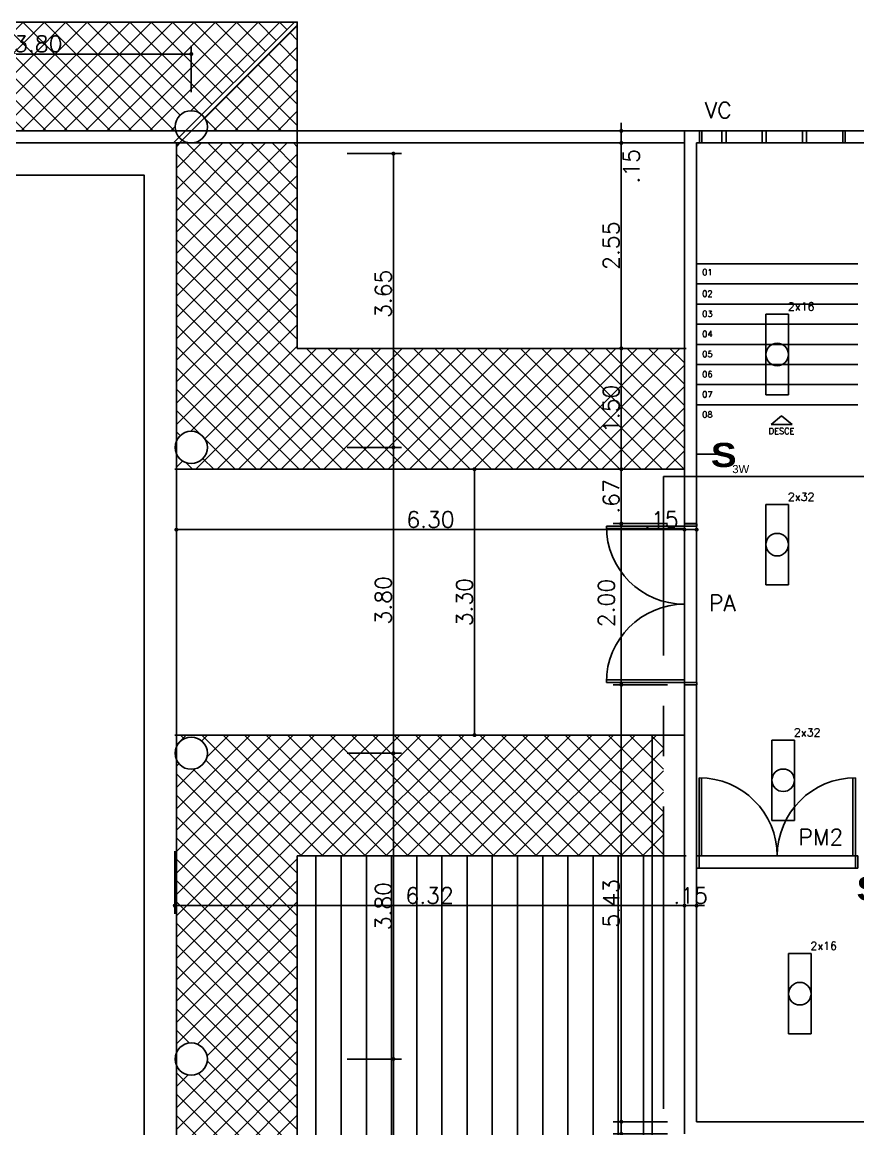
# Model space of a CAD drawing. Header units: millimetres. Extents: x 682 to 1119, y 341 to 434.
# Drawn here: x 1081.87 to 1092.23, y 394.74 to 408.48 of the extents above; entities that cross this region are included whole.
import ezdxf
from ezdxf.enums import TextEntityAlignment as Align

# ---------------------------------------------------------------- set-up
doc = ezdxf.new("R2010")
doc.units = ezdxf.units.MM
doc.linetypes.add('CENTER2', pattern=[1.125, 0.75, -0.125, 0.125, -0.125])
doc.linetypes.add('CENTERX2', pattern=[4, 2.5, -0.5, 0.5, -0.5])
for name, color, linetype in [('ALV', 6, 'Continuous'), ('AR-ALVENARIA_EM_VISTA-001-C', 1, 'Continuous'), ('AR-ALVENARIA_EM_VISTA-002-C', 2, 'Continuous'), ('AR-ALVENARIA_EM_VISTA-004-C', 4, 'Continuous'), ('AR-COBERTURA_EM_VISTA-002-C', 2, 'Continuous'), ('AR-COTAS-001-C', 1, 'Continuous'), ('AR-LINHA_DE_CORTE-007-E', 7, 'CENTER2'), ('AR-PISO_EM_PLANTA-001-C', 1, 'Continuous'), ('AR-TEXTOS_ALTURA_2_5MM-003C', 3, 'Continuous'), ('EIXOS', 2, 'Continuous'), ('ESQUADRIAS_2', 2, 'CENTERX2'), ('GARAGEM', 1, 'Continuous'), ('Linha fina', 8, 'Continuous'), ('Pena_1', 1, 'Continuous'), ('PENA_2', 2, 'Continuous'), ('PENA_4', 4, 'Continuous'), ('TEXTO', 2, 'Continuous')]:
    doc.layers.add(name, color=color, linetype=linetype)
doc.styles.add('R60', font='simplex.shx', dxfattribs={"height": 0.08})
doc.styles.add('ROMANS', font='romans')
doc.dimstyles.new('ISO-25_WS', dxfattribs={"dimscale": 0.282828, "dimtxt": 0.8, "dimasz": 2, "dimexe": 0.1, "dimexo": 0.625, "dimgap": 0.325, "dimtad": 1, "dimzin": 4, "dimdsep": 46, "dimtxsty": 'Standard', "dimsah": 1, "dimcen": 2.5, "dimadec": 0, "dimazin": 0, "dimtfac": 1, "dimtdec": 0, "dimtmove": 2, "dimatfit": 3, "dimfxl": 1, "dimtolj": 1, "dimtzin": 0, "dimarcsym": 0})
pattern_1 = [(45, (651.91309, 423.19268), (-0.13258252, 0.13258252), []), (135, (651.91309, 423.19268), (-0.13258252, -0.13258252), [])]

# ---------------------------------------------------------------- blocks, each defined once
blk = doc.blocks.new('_DOT')
at = {"color": 0, "linetype": 'ByBlock'}
blk.add_line((-0.5, 0), (-1, 0), dxfattribs=at)
at = {"color": 0, "linetype": 'ByBlock', "const_width": 0.5}
blk.add_lwpolyline([(-0.25, 0, 1), (0.25, 0, 1)], format="xyb", close=True, dxfattribs=at)
blk = doc.blocks.new('*D76')
at = {"layer": 'AR-COTAS-001-C', "color": 1, "lineweight": -2}
for p, q in [((1086.905, 402.928), (1087.579, 402.928)), ((1087.479, 402.878), (1087.479, 399.678)), ((1086.905, 399.628), (1087.579, 399.628))]:
    blk.add_line(p, q, dxfattribs=at)
at = {"layer": 'DEFPOINTS', "color": 0}
for p in [(1086.805, 402.928), (1086.805, 399.628), (1087.479, 399.628)]:
    blk.add_point(p, dxfattribs=at)
at = {"layer": 'AR-COTAS-001-C', "color": 1, "lineweight": -2, "xscale": 0.05, "yscale": 0.05, "zscale": 0.05}
for p, rotation in [((1087.479, 402.928), 90), ((1087.479, 399.628), 270)]:
    blk.add_blockref('_DOT', p, dxfattribs=dict(at, rotation=rotation))
at = {"layer": 'AR-COTAS-001-C', "color": 3, "insert": (1087.354, 401.278), "char_height": 0.2, "attachment_point": 5, "rotation": 90, "style": 'ROMANS'}
blk.add_mtext('\\A1;3.30', dxfattribs=at)
blk = doc.blocks.new('*D77')
at = {"layer": 'AR-COTAS-001-C', "color": 1, "lineweight": -2}
for p, q in [((1083.761, 398.186), (1083.761, 397.411)), ((1090.084, 398.186), (1090.084, 397.411)), ((1090.034, 397.511), (1083.811, 397.511))]:
    blk.add_line(p, q, dxfattribs=at)
at = {"layer": 'DEFPOINTS', "color": 0}
for p in [(1083.761, 398.286), (1090.084, 398.286), (1083.761, 397.511)]:
    blk.add_point(p, dxfattribs=at)
at = {"layer": 'AR-COTAS-001-C', "color": 1, "lineweight": -2, "xscale": 0.05, "yscale": 0.05, "zscale": 0.05, "rotation": 180}
blk.add_blockref('_DOT', (1083.761, 397.511), dxfattribs=at)
at = {"layer": 'AR-COTAS-001-C', "color": 1, "lineweight": -2, "xscale": 0.05, "yscale": 0.05, "zscale": 0.05}
blk.add_blockref('_DOT', (1090.084, 397.511), dxfattribs=at)
at = {"layer": 'AR-COTAS-001-C', "color": 3, "insert": (1086.923, 397.636), "char_height": 0.2, "attachment_point": 5, "style": 'ROMANS'}
blk.add_mtext('\\A1;6.32', dxfattribs=at)
blk = doc.blocks.new('*D87')
at = {"layer": 'AR-COTAS-001-C', "color": 1, "lineweight": -2}
for p, q in [((1083.781, 402.753), (1083.781, 402.078)), ((1090.084, 402.753), (1090.084, 402.078)), ((1090.034, 402.178), (1083.831, 402.178))]:
    blk.add_line(p, q, dxfattribs=at)
at = {"layer": 'DEFPOINTS', "color": 0}
for p in [(1083.781, 402.853), (1090.084, 402.853), (1083.781, 402.178)]:
    blk.add_point(p, dxfattribs=at)
at = {"layer": 'AR-COTAS-001-C', "color": 1, "lineweight": -2, "xscale": 0.05, "yscale": 0.05, "zscale": 0.05, "rotation": 180}
blk.add_blockref('_DOT', (1083.781, 402.178), dxfattribs=at)
at = {"layer": 'AR-COTAS-001-C', "color": 1, "lineweight": -2, "xscale": 0.05, "yscale": 0.05, "zscale": 0.05}
blk.add_blockref('_DOT', (1090.084, 402.178), dxfattribs=at)
at = {"layer": 'AR-COTAS-001-C', "color": 3, "insert": (1086.933, 402.303), "char_height": 0.2, "attachment_point": 5, "style": 'ROMANS'}
blk.add_mtext('\\A1;6.30', dxfattribs=at)
blk = doc.blocks.new('*D88')
at = {"layer": 'AR-COTAS-001-C', "color": 1, "lineweight": -2}
for p, q in [((1090.084, 402.753), (1090.084, 402.078)), ((1090.234, 402.753), (1090.234, 402.078)), ((1090.184, 402.178), (1090.134, 402.178))]:
    blk.add_line(p, q, dxfattribs=at)
at = {"layer": 'DEFPOINTS', "color": 0}
for p in [(1090.084, 402.853), (1090.234, 402.853), (1090.084, 402.178)]:
    blk.add_point(p, dxfattribs=at)
at = {"layer": 'AR-COTAS-001-C', "color": 1, "lineweight": -2, "xscale": 0.05, "yscale": 0.05, "zscale": 0.05, "rotation": 180}
blk.add_blockref('_DOT', (1090.084, 402.178), dxfattribs=at)
at = {"layer": 'AR-COTAS-001-C', "color": 1, "lineweight": -2, "xscale": 0.05, "yscale": 0.05, "zscale": 0.05}
blk.add_blockref('_DOT', (1090.234, 402.178), dxfattribs=at)
at = {"layer": 'AR-COTAS-001-C', "color": 3, "insert": (1089.796, 402.303), "char_height": 0.2, "attachment_point": 5, "style": 'ROMANS'}
blk.add_mtext('\\A1;.15', dxfattribs=at)
blk = doc.blocks.new('*D89')
at = {"layer": 'AR-COTAS-001-C', "color": 1, "lineweight": -2}
for p, q in [((1089.875, 406.978), (1089.2, 406.978)), ((1089.3, 406.928), (1089.3, 404.478)), ((1089.875, 404.428), (1089.2, 404.428))]:
    blk.add_line(p, q, dxfattribs=at)
at = {"layer": 'DEFPOINTS', "color": 0}
for p in [(1089.975, 406.978), (1089.3, 404.428), (1089.975, 404.428)]:
    blk.add_point(p, dxfattribs=at)
at = {"layer": 'AR-COTAS-001-C', "color": 1, "lineweight": -2, "xscale": 0.05, "yscale": 0.05, "zscale": 0.05}
for p, rotation in [((1089.3, 406.978), 90), ((1089.3, 404.428), 270)]:
    blk.add_blockref('_DOT', p, dxfattribs=dict(at, rotation=rotation))
at = {"layer": 'AR-COTAS-001-C', "color": 3, "insert": (1089.175, 405.703), "char_height": 0.2, "attachment_point": 5, "rotation": 90, "style": 'ROMANS'}
blk.add_mtext('\\A1;2.55', dxfattribs=at)
blk = doc.blocks.new('*D90')
at = {"layer": 'AR-COTAS-001-C', "color": 1, "lineweight": -2}
for p, q in [((1089.3, 407.178), (1089.3, 407.228)), ((1089.875, 407.128), (1089.2, 407.128)), ((1089.3, 407.128), (1089.3, 406.978)), ((1089.875, 406.978), (1089.2, 406.978)), ((1089.3, 406.928), (1089.3, 406.878))]:
    blk.add_line(p, q, dxfattribs=at)
at = {"layer": 'DEFPOINTS', "color": 0}
for p in [(1089.975, 407.128), (1089.3, 406.978), (1089.975, 406.978)]:
    blk.add_point(p, dxfattribs=at)
at = {"layer": 'AR-COTAS-001-C', "color": 1, "lineweight": -2, "xscale": 0.05, "yscale": 0.05, "zscale": 0.05}
for p, rotation in [((1089.3, 407.128), 270), ((1089.3, 406.978), 90)]:
    blk.add_blockref('_DOT', p, dxfattribs=dict(at, rotation=rotation))
at = {"layer": 'AR-COTAS-001-C', "color": 3, "insert": (1089.425, 406.689), "char_height": 0.2, "attachment_point": 5, "rotation": 90, "style": 'ROMANS'}
blk.add_mtext('\\A1;.15', dxfattribs=at)
blk = doc.blocks.new('*D91')
at = {"layer": 'AR-COTAS-001-C', "color": 1, "lineweight": -2}
for p, q in [((1090.084, 398.186), (1090.084, 397.411)), ((1090.234, 398.186), (1090.234, 397.411)), ((1090.034, 397.511), (1089.984, 397.511)), ((1090.234, 397.511), (1090.084, 397.511)), ((1090.284, 397.511), (1090.334, 397.511))]:
    blk.add_line(p, q, dxfattribs=at)
at = {"layer": 'DEFPOINTS', "color": 0}
for p in [(1090.084, 398.286), (1090.234, 398.286), (1090.084, 397.511)]:
    blk.add_point(p, dxfattribs=at)
at = {"layer": 'AR-COTAS-001-C', "color": 1, "lineweight": -2, "xscale": 0.05, "yscale": 0.05, "zscale": 0.05}
blk.add_blockref('_DOT', (1090.084, 397.511), dxfattribs=at)
at = {"layer": 'AR-COTAS-001-C', "color": 1, "lineweight": -2, "xscale": 0.05, "yscale": 0.05, "zscale": 0.05, "rotation": 180}
blk.add_blockref('_DOT', (1090.234, 397.511), dxfattribs=at)
at = {"layer": 'AR-COTAS-001-C', "color": 3, "insert": (1090.159, 397.636), "char_height": 0.2, "attachment_point": 5, "style": 'ROMANS'}
blk.add_mtext('\\A1;.15', dxfattribs=at)
blk = doc.blocks.new('*D93')
at = {"layer": 'AR-COTAS-001-C', "color": 1, "lineweight": -2}
for p, q in [((1080.169, 407.507), (1080.169, 408.182)), ((1083.965, 407.607), (1083.965, 408.182)), ((1080.219, 408.082), (1083.915, 408.082))]:
    blk.add_line(p, q, dxfattribs=at)
at = {"layer": 'DEFPOINTS', "color": 0}
for p in [(1083.965, 408.082), (1083.965, 407.507), (1080.169, 407.407)]:
    blk.add_point(p, dxfattribs=at)
at = {"layer": 'AR-COTAS-001-C', "color": 1, "lineweight": -2, "xscale": 0.05, "yscale": 0.05, "zscale": 0.05, "rotation": 180}
blk.add_blockref('_DOT', (1080.169, 408.082), dxfattribs=at)
at = {"layer": 'AR-COTAS-001-C', "color": 1, "lineweight": -2, "xscale": 0.05, "yscale": 0.05, "zscale": 0.05}
blk.add_blockref('_DOT', (1083.965, 408.082), dxfattribs=at)
at = {"layer": 'AR-COTAS-001-C', "color": 3, "insert": (1082.067, 408.207), "char_height": 0.2, "attachment_point": 5, "style": 'ROMANS'}
blk.add_mtext('\\A1;3.80', dxfattribs=at)
blk = doc.blocks.new('*D94')
at = {"layer": 'AR-COTAS-001-C', "color": 1, "lineweight": -2}
for p, q in [((1085.898, 406.845), (1086.573, 406.845)), ((1086.473, 406.795), (1086.473, 403.249)), ((1085.898, 403.199), (1086.573, 403.199))]:
    blk.add_line(p, q, dxfattribs=at)
at = {"layer": 'DEFPOINTS', "color": 0}
for p in [(1085.798, 406.845), (1085.798, 403.199), (1086.473, 403.199)]:
    blk.add_point(p, dxfattribs=at)
at = {"layer": 'AR-COTAS-001-C', "color": 1, "lineweight": -2, "xscale": 0.05, "yscale": 0.05, "zscale": 0.05}
for p, rotation in [((1086.473, 406.845), 90), ((1086.473, 403.199), 270)]:
    blk.add_blockref('_DOT', p, dxfattribs=dict(at, rotation=rotation))
at = {"layer": 'AR-COTAS-001-C', "color": 3, "insert": (1086.348, 405.105), "char_height": 0.2, "attachment_point": 5, "rotation": 90, "style": 'ROMANS'}
blk.add_mtext('\\A1;3.65', dxfattribs=at)
blk = doc.blocks.new('*D95')
at = {"layer": 'AR-COTAS-001-C', "color": 1, "lineweight": -2}
for p, q in [((1085.898, 403.199), (1086.573, 403.199)), ((1086.473, 403.149), (1086.473, 399.453)), ((1085.898, 399.403), (1086.573, 399.403))]:
    blk.add_line(p, q, dxfattribs=at)
at = {"layer": 'DEFPOINTS', "color": 0}
for p in [(1085.798, 403.199), (1085.798, 399.403), (1086.473, 399.403)]:
    blk.add_point(p, dxfattribs=at)
at = {"layer": 'AR-COTAS-001-C', "color": 1, "lineweight": -2, "xscale": 0.05, "yscale": 0.05, "zscale": 0.05}
for p, rotation in [((1086.473, 403.199), 90), ((1086.473, 399.403), 270)]:
    blk.add_blockref('_DOT', p, dxfattribs=dict(at, rotation=rotation))
at = {"layer": 'AR-COTAS-001-C', "color": 3, "insert": (1086.348, 401.301), "char_height": 0.2, "attachment_point": 5, "rotation": 90, "style": 'ROMANS'}
blk.add_mtext('\\A1;3.80', dxfattribs=at)
blk = doc.blocks.new('*D96')
at = {"layer": 'AR-COTAS-001-C', "color": 1, "lineweight": -2}
for p, q in [((1085.898, 399.403), (1086.573, 399.403)), ((1086.473, 399.353), (1086.473, 395.657)), ((1085.898, 395.607), (1086.573, 395.607))]:
    blk.add_line(p, q, dxfattribs=at)
at = {"layer": 'DEFPOINTS', "color": 0}
for p in [(1085.798, 399.403), (1085.798, 395.607), (1086.473, 395.607)]:
    blk.add_point(p, dxfattribs=at)
at = {"layer": 'AR-COTAS-001-C', "color": 1, "lineweight": -2, "xscale": 0.05, "yscale": 0.05, "zscale": 0.05}
for p, rotation in [((1086.473, 399.403), 90), ((1086.473, 395.607), 270)]:
    blk.add_blockref('_DOT', p, dxfattribs=dict(at, rotation=rotation))
at = {"layer": 'AR-COTAS-001-C', "color": 3, "insert": (1086.348, 397.505), "char_height": 0.2, "attachment_point": 5, "rotation": 90, "style": 'ROMANS'}
blk.add_mtext('\\A1;3.80', dxfattribs=at)
blk = doc.blocks.new('*D97')
at = {"layer": 'AR-COTAS-001-C', "color": 1, "lineweight": -2}
for p, q in [((1085.898, 395.607), (1086.573, 395.607)), ((1086.473, 395.557), (1086.473, 391.861)), ((1085.898, 391.811), (1086.573, 391.811))]:
    blk.add_line(p, q, dxfattribs=at)
at = {"layer": 'DEFPOINTS', "color": 0}
for p in [(1085.798, 395.607), (1085.798, 391.811), (1086.473, 391.811)]:
    blk.add_point(p, dxfattribs=at)
at = {"layer": 'AR-COTAS-001-C', "color": 1, "lineweight": -2, "xscale": 0.05, "yscale": 0.05, "zscale": 0.05}
for p, rotation in [((1086.473, 395.607), 90), ((1086.473, 391.811), 270)]:
    blk.add_blockref('_DOT', p, dxfattribs=dict(at, rotation=rotation))
at = {"layer": 'AR-COTAS-001-C', "color": 3, "insert": (1086.348, 393.709), "char_height": 0.2, "attachment_point": 5, "rotation": 90, "style": 'ROMANS'}
blk.add_mtext('\\A1;3.80', dxfattribs=at)
blk = doc.blocks.new('*D110')
at = {"layer": 'AR-COTAS-001-C', "color": 1, "lineweight": -2}
for p, q in [((1089.875, 400.253), (1089.2, 400.253)), ((1089.3, 400.203), (1089.3, 394.878)), ((1089.875, 394.828), (1089.2, 394.828))]:
    blk.add_line(p, q, dxfattribs=at)
at = {"layer": 'DEFPOINTS', "color": 0}
for p in [(1089.975, 400.253), (1089.3, 394.828), (1089.975, 394.828)]:
    blk.add_point(p, dxfattribs=at)
at = {"layer": 'AR-COTAS-001-C', "color": 1, "lineweight": -2, "xscale": 0.05, "yscale": 0.05, "zscale": 0.05}
for p, rotation in [((1089.3, 400.253), 90), ((1089.3, 394.828), 270)]:
    blk.add_blockref('_DOT', p, dxfattribs=dict(at, rotation=rotation))
at = {"layer": 'AR-COTAS-001-C', "color": 3, "insert": (1089.175, 397.54), "char_height": 0.2, "attachment_point": 5, "rotation": 90, "style": 'ROMANS'}
blk.add_mtext('\\A1;5.43', dxfattribs=at)
blk = doc.blocks.new('*D111')
at = {"layer": 'AR-COTAS-001-C', "color": 1, "lineweight": -2}
for p, q in [((1089.875, 394.828), (1089.2, 394.828)), ((1089.3, 394.878), (1089.3, 394.928)), ((1089.3, 394.828), (1089.3, 394.678)), ((1089.875, 394.678), (1089.2, 394.678)), ((1089.3, 394.628), (1089.3, 394.578))]:
    blk.add_line(p, q, dxfattribs=at)
at = {"layer": 'DEFPOINTS', "color": 0}
for p in [(1089.975, 394.828), (1089.3, 394.678), (1089.975, 394.678)]:
    blk.add_point(p, dxfattribs=at)
at = {"layer": 'AR-COTAS-001-C', "color": 1, "lineweight": -2, "xscale": 0.05, "yscale": 0.05, "zscale": 0.05}
for p, rotation in [((1089.3, 394.828), 270), ((1089.3, 394.678), 90)]:
    blk.add_blockref('_DOT', p, dxfattribs=dict(at, rotation=rotation))
at = {"layer": 'AR-COTAS-001-C', "color": 3, "insert": (1089.425, 394.389), "char_height": 0.2, "attachment_point": 5, "rotation": 90, "style": 'ROMANS'}
blk.add_mtext('\\A1;.15', dxfattribs=at)
blk = doc.blocks.new('porta dupla')
at = {"layer": 'ESQUADRIAS_2', "linetype": 'Continuous'}
for p, q in [((-0.579, -0.8), (-0.579, -0.95)), ((-0.579, -0.8), (-0.549, -0.8)), ((-0.549, -0.8), (-0.549, -0.95)), ((1.391, -0.8), (1.391, -0.95)), ((1.421, -0.8), (1.391, -0.8)), ((1.421, -0.8), (1.421, -0.95)), ((-0.579, -0.95), (-0.549, -0.95)), ((1.421, -0.95), (1.391, -0.95))]:
    blk.add_line(p, q, dxfattribs=at)
at = {"layer": 'PENA_2', "linetype": 'Continuous', "ltscale": 5}
for p, q in [((-0.549, -0.8), (-0.549, 0.17)), ((-0.519, -0.8), (-0.519, 0.17)), ((1.361, -0.8), (1.361, 0.17)), ((1.391, -0.8), (1.391, 0.17)), ((-0.549, -0.8), (-0.519, -0.8)), ((1.391, -0.8), (1.361, -0.8))]:
    blk.add_line(p, q, dxfattribs=at)
for centre, start, end in [((-0.549, -0.8), 0, 90), ((1.391, -0.8), 90, 180)]:
    blk.add_arc(centre, 0.97, start, end, dxfattribs=at)
blk = doc.blocks.new('*D124')
at = {"layer": 'AR-COTAS-001-C', "color": 1, "lineweight": -2}
for p, q in [((1089.875, 404.428), (1089.2, 404.428)), ((1089.3, 404.378), (1089.3, 402.978)), ((1089.875, 402.928), (1089.2, 402.928))]:
    blk.add_line(p, q, dxfattribs=at)
at = {"layer": 'DEFPOINTS', "color": 0}
for p in [(1089.975, 404.428), (1089.3, 402.928), (1089.975, 402.928)]:
    blk.add_point(p, dxfattribs=at)
at = {"layer": 'AR-COTAS-001-C', "color": 1, "lineweight": -2, "xscale": 0.05, "yscale": 0.05, "zscale": 0.05}
for p, rotation in [((1089.3, 404.428), 90), ((1089.3, 402.928), 270)]:
    blk.add_blockref('_DOT', p, dxfattribs=dict(at, rotation=rotation))
at = {"layer": 'AR-COTAS-001-C', "color": 3, "insert": (1089.175, 403.678), "char_height": 0.2, "attachment_point": 5, "rotation": 90, "style": 'ROMANS'}
blk.add_mtext('\\A1;1.50', dxfattribs=at)
blk = doc.blocks.new('*D125')
at = {"layer": 'AR-COTAS-001-C', "color": 1, "lineweight": -2}
for p, q in [((1089.875, 402.928), (1089.2, 402.928)), ((1089.3, 402.878), (1089.3, 402.303)), ((1089.875, 402.253), (1089.2, 402.253))]:
    blk.add_line(p, q, dxfattribs=at)
at = {"layer": 'DEFPOINTS', "color": 0}
for p in [(1089.975, 402.928), (1089.3, 402.253), (1089.975, 402.253)]:
    blk.add_point(p, dxfattribs=at)
at = {"layer": 'AR-COTAS-001-C', "color": 1, "lineweight": -2, "xscale": 0.05, "yscale": 0.05, "zscale": 0.05}
for p, rotation in [((1089.3, 402.928), 90), ((1089.3, 402.253), 270)]:
    blk.add_blockref('_DOT', p, dxfattribs=dict(at, rotation=rotation))
at = {"layer": 'AR-COTAS-001-C', "color": 3, "insert": (1089.175, 402.59), "char_height": 0.2, "attachment_point": 5, "rotation": 90, "style": 'ROMANS'}
blk.add_mtext('\\A1;.67', dxfattribs=at)
blk = doc.blocks.new('*D126')
at = {"layer": 'AR-COTAS-001-C', "color": 1, "lineweight": -2}
for p, q in [((1089.875, 402.253), (1089.2, 402.253)), ((1089.3, 402.203), (1089.3, 400.303)), ((1089.875, 400.253), (1089.2, 400.253))]:
    blk.add_line(p, q, dxfattribs=at)
at = {"layer": 'DEFPOINTS', "color": 0}
for p in [(1089.975, 402.253), (1089.3, 400.253), (1089.975, 400.253)]:
    blk.add_point(p, dxfattribs=at)
at = {"layer": 'AR-COTAS-001-C', "color": 1, "lineweight": -2, "xscale": 0.05, "yscale": 0.05, "zscale": 0.05}
for p, rotation in [((1089.3, 402.253), 90), ((1089.3, 400.253), 270)]:
    blk.add_blockref('_DOT', p, dxfattribs=dict(at, rotation=rotation))
at = {"layer": 'AR-COTAS-001-C', "color": 3, "insert": (1089.115, 401.267), "char_height": 0.2, "attachment_point": 5, "rotation": 90, "style": 'ROMANS'}
blk.add_mtext('\\A1;2.00', dxfattribs=at)

msp = doc.modelspace()

# ---------------------------------------------------------------- hatches: boundary and pattern name
at = {"layer": 'AR-COBERTURA_EM_VISTA-002-C', "linetype": 'ByBlock', "ltscale": 5}
h = msp.add_hatch(dxfattribs=at)
h.set_pattern_fill('ANSI31', color=1, scale=2.5, angle=45, style=0)
h.set_pattern_definition([(90, (655.1997, 415.42914), (-0.3125, 6e-17), [])])
h.paths.add_polyline_path([(1089.823, 398.128), (1085.281, 398.128), (1085.281, 391.365), (1089.823, 391.365)], flags=17)
h.paths.add_polyline_path([(1086.198, 385.762), (1086.198, 386.472), (1086.498, 386.472), (1086.498, 385.762)], flags=9)
h.paths.add_polyline_path([(1086.198, 381.967), (1086.198, 382.676), (1086.498, 382.676), (1086.498, 381.967)], flags=24)
h.paths.add_polyline_path([(1086.198, 378.246), (1086.198, 378.955), (1086.498, 378.955), (1086.498, 378.246)], flags=24)
h.paths.add_polyline_path([(1086.198, 389.558), (1086.198, 390.268), (1086.498, 390.268), (1086.498, 389.558)], flags=24)
h.paths.add_polyline_path([(1086.573, 397.786), (1087.273, 397.786), (1087.273, 397.486), (1086.573, 397.486)], flags=24)
h.paths.add_polyline_path([(1086.198, 397.15), (1086.198, 397.86), (1086.498, 397.86), (1086.498, 397.15)], flags=24)
h.paths.add_polyline_path([(1086.198, 393.354), (1086.198, 394.064), (1086.498, 394.064), (1086.498, 393.354)], flags=24)
h.paths.add_polyline_path([(1089.025, 398.023), (1089.025, 398.732), (1089.325, 398.732), (1089.325, 398.023)], flags=9)
h.paths.add_polyline_path([(1089.275, 396.434), (1089.275, 396.944), (1089.575, 396.944), (1089.575, 396.434)], flags=24)
h.paths.add_polyline_path([(1095.134, 377.378), (1095.134, 386.178), (1085.281, 386.178), (1085.281, 377.378)])
h.paths.add_polyline_path([(1095.134, 387.078), (1095.134, 387.328), (1085.281, 387.328), (1085.281, 387.078)])
h.paths.add_polyline_path([(1095.134, 387.328), (1095.134, 387.478), (1085.281, 387.478), (1085.281, 387.328)])
h.paths.add_polyline_path([(1095.134, 386.328), (1095.134, 386.578), (1085.281, 386.578), (1085.281, 386.328)])
h.paths.add_polyline_path([(1095.134, 386.178), (1095.134, 386.328), (1085.281, 386.328), (1085.281, 386.178)])
h.paths.add_polyline_path([(1095.134, 394.278), (1089.823, 394.278), (1089.823, 391.365), (1085.281, 391.365), (1085.281, 387.478), (1095.134, 387.478)])
at = {"layer": 'Linha fina', "linetype": 'ByBlock', "ltscale": 5}
h = msp.add_hatch(dxfattribs=at)
h.set_pattern_fill('ANSI37', color=256, scale=1.5, style=0)
h.set_pattern_definition(pattern_1)
h.paths.add_polyline_path([(1053.781, 399.323, -0.814165), (1053.398, 399.403, -0.814165), (1053.781, 399.482), (1053.781, 403.119, -0.814165), (1053.398, 403.199, -0.814165), (1053.781, 403.278), (1053.781, 406.942), (1053.749, 406.975), (1052.281, 406.631), (1052.281, 391.365), (1053.781, 391.365), (1053.781, 391.732, -0.814165), (1053.398, 391.811, -0.814165), (1053.781, 391.89), (1053.781, 395.528, -0.814165), (1053.398, 395.607, -0.814165), (1053.781, 395.686)])
h.paths.add_polyline_path([(1052.281, 408.442), (1052.281, 406.785), (1053.439, 407.056, -0.164838), (1053.398, 407.178, -0.151314), (1053.433, 407.291)])
h.paths.add_polyline_path([(1058.852, 408.478), (1052.317, 408.478), (1053.466, 407.328, -0.64443), (1053.798, 407.178, -0.063445), (1053.791, 407.128), (1057.2, 407.128, -0.063445), (1057.194, 407.178, -1), (1057.594, 407.178, -0.063445), (1057.587, 407.128), (1058.852, 407.128)])
h.paths.add_polyline_path([(1068.713, 408.478), (1058.852, 408.478), (1058.852, 407.128), (1060.996, 407.128, -0.063445), (1060.99, 407.178, -1), (1061.39, 407.178, -0.063445), (1061.383, 407.128), (1064.792, 407.128, -0.063445), (1064.785, 407.178, -1), (1065.185, 407.178, -0.063445), (1065.179, 407.128), (1068.588, 407.128, -0.063445), (1068.581, 407.178, -0.315037), (1068.713, 407.366)])
h.paths.add_polyline_path([(1085.246, 408.478), (1068.713, 408.478), (1068.713, 407.366, -0.52087), (1068.981, 407.178, -0.063445), (1068.975, 407.128), (1072.384, 407.128, -0.063445), (1072.377, 407.178, -1), (1072.777, 407.178, -0.063445), (1072.771, 407.128), (1076.18, 407.128, -0.063445), (1076.173, 407.178, -1), (1076.573, 407.178, -0.063445), (1076.567, 407.128), (1079.975, 407.128, -0.063445), (1079.969, 407.178, -1), (1080.369, 407.178, -0.063445), (1080.363, 407.128), (1083.771, 407.128, -0.063445), (1083.765, 407.178, -0.64443), (1084.097, 407.328)])
h.paths.add_polyline_path([(1085.281, 406.978), (1083.817, 406.978), (1083.781, 406.942), (1083.781, 403.278, -0.814165), (1084.165, 403.199, -0.814165), (1083.781, 403.119), (1083.781, 402.928), (1090.084, 402.928), (1090.084, 404.428), (1085.281, 404.428)])
h.paths.add_polyline_path([(1089.823, 399.628), (1083.781, 399.628), (1083.781, 399.482, -0.814165), (1084.165, 399.403, -0.814165), (1083.781, 399.323), (1083.781, 395.686, -0.814165), (1084.165, 395.607, -0.814165), (1083.781, 395.528), (1083.781, 391.89, -0.814165), (1084.165, 391.811, -0.814165), (1083.781, 391.732), (1083.781, 391.365), (1085.281, 391.365), (1085.281, 398.128), (1089.823, 398.128)])
h.paths.add_polyline_path([(1085.281, 391.365), (1083.781, 391.365), (1083.781, 388.095, -0.814165), (1084.165, 388.015, -0.814165), (1083.781, 387.936), (1083.781, 384.299, -0.814165), (1084.165, 384.219, -0.814165), (1083.781, 384.14), (1083.781, 380.503, -0.814165), (1084.165, 380.423, -0.814165), (1083.781, 380.344), (1083.781, 377.013), (1083.817, 376.978), (1085.281, 376.978)])
h.paths.add_polyline_path([(1085.281, 376.828), (1084.159, 376.828, -0.063445), (1084.165, 376.778, -0.151314), (1084.13, 376.664), (1085.281, 375.513)])
h.paths.add_polyline_path([(1084.097, 376.627, -0.64443), (1083.765, 376.778, -0.063445), (1083.771, 376.828), (1080.363, 376.828, -0.063445), (1080.369, 376.778, -1), (1079.969, 376.778, -0.063445), (1079.975, 376.828), (1076.567, 376.828, -0.063445), (1076.573, 376.778, -1), (1076.173, 376.778, -0.063445), (1076.18, 376.828), (1072.771, 376.828, -0.063445), (1072.777, 376.778, -1), (1072.377, 376.778, -0.063445), (1072.384, 376.828), (1068.975, 376.828, -0.063445), (1068.981, 376.778, -0.52087), (1068.713, 376.59), (1068.713, 375.478), (1085.246, 375.478)])
h.paths.add_polyline_path([(1068.713, 376.59, -0.315037), (1068.581, 376.778, -0.063445), (1068.588, 376.828), (1065.179, 376.828, -0.063445), (1065.185, 376.778, -1), (1064.785, 376.778, -0.063445), (1064.792, 376.828), (1061.383, 376.828, -0.063445), (1061.39, 376.778, -1), (1060.99, 376.778, -0.063445), (1060.996, 376.828), (1058.852, 376.828), (1058.852, 375.478), (1068.713, 375.478)])
h.paths.add_polyline_path([(1058.852, 376.828), (1057.587, 376.828, -0.063445), (1057.594, 376.778, -1), (1057.194, 376.778, -0.063445), (1057.2, 376.828), (1053.791, 376.828, -0.063445), (1053.798, 376.778, -0.64443), (1053.466, 376.627), (1052.317, 375.478), (1058.852, 375.478)])
h.paths.add_polyline_path([(1053.433, 376.664, -0.151314), (1053.398, 376.778, -0.063445), (1053.404, 376.828), (1052.281, 376.828), (1052.281, 375.513)])
h.paths.add_polyline_path([(1053.781, 380.344, -0.814165), (1053.398, 380.423, -0.814165), (1053.781, 380.503), (1053.781, 384.14, -0.814165), (1053.398, 384.219, -0.814165), (1053.781, 384.299), (1053.781, 387.936, -0.814165), (1053.398, 388.015, -0.814165), (1053.781, 388.095), (1053.781, 391.365), (1052.281, 391.365), (1052.281, 376.978), (1053.746, 376.978), (1053.781, 377.013)])
h.paths.add_polyline_path([(1057.587, 376.828), (1058.852, 376.828), (1058.852, 376.978), (1053.817, 376.978), (1053.748, 376.909, -0.116919), (1053.791, 376.828), (1057.2, 376.828, -0.773989)])
h.paths.add_polyline_path([(1061.383, 376.828), (1064.792, 376.828, -0.773989), (1065.179, 376.828), (1068.588, 376.828, -0.246661), (1068.713, 376.965), (1068.713, 376.978), (1058.852, 376.978), (1058.852, 376.828), (1060.996, 376.828, -0.773989)])
h.paths.add_polyline_path([(1072.771, 376.828), (1076.18, 376.828, -0.773989), (1076.567, 376.828), (1079.975, 376.828, -0.773989), (1080.363, 376.828), (1083.771, 376.828, -0.116919), (1083.814, 376.909), (1083.746, 376.978), (1068.713, 376.978), (1068.713, 376.965, -0.442792), (1068.975, 376.828), (1072.384, 376.828, -0.773989)])
h = msp.add_hatch(dxfattribs=at)
h.set_pattern_fill('ANSI37', color=256, scale=1.5, style=0)
h.set_pattern_definition(pattern_1)
h.paths.add_polyline_path([(1085.281, 408.442), (1084.13, 407.291, -0.151314), (1084.165, 407.178, -0.063445), (1084.159, 407.128), (1085.281, 407.128)])

# ---------------------------------------------------------------- linework, layer by layer
at = {"layer": 'ALV'}
for p, q in [((1095.684, 407.128), (1090.084, 407.128)), ((1090.084, 407.128), (1090.084, 402.253)), ((1090.271, 407.128), (1090.271, 406.978)), ((1092.079, 407.128), (1092.079, 406.978)), ((1095.534, 406.978), (1090.234, 406.978)), ((1090.234, 406.978), (1090.234, 402.253)), ((1090.234, 402.253), (1090.084, 402.253)), ((1090.084, 394.678), (1090.084, 400.253)), ((1090.084, 400.253), (1090.234, 400.253)), ((1090.234, 394.828), (1090.234, 400.253)), ((1090.234, 394.828), (1095.534, 394.828))]:
    msp.add_line(p, q, dxfattribs=at)
at = {"layer": 'AR-ALVENARIA_EM_VISTA-001-C', "linetype": 'Continuous'}
for p, q in [((1085.246, 408.478), (1083.746, 406.978)), ((1085.281, 408.442), (1083.781, 406.942))]:
    msp.add_line(p, q, dxfattribs=at)
at = {"layer": 'AR-ALVENARIA_EM_VISTA-001-C', "ltscale": 5}
for p, q in [((1090.301, 406.973), (1090.301, 407.128)), ((1090.549, 407.128), (1090.549, 406.973)), ((1090.599, 407.128), (1090.599, 406.973)), ((1091.049, 407.128), (1091.049, 406.973)), ((1091.099, 407.128), (1091.099, 406.973)), ((1091.549, 407.128), (1091.549, 406.973)), ((1091.599, 407.128), (1091.599, 406.973)), ((1092.049, 407.128), (1092.049, 406.973))]:
    msp.add_line(p, q, dxfattribs=at)
at = {"layer": 'AR-ALVENARIA_EM_VISTA-001-C', "linetype": 'Continuous'}
msp.add_lwpolyline([(1090.104, 404.428), (1085.281, 404.428), (1085.281, 408.478), (1052.281, 408.478), (1052.281, 375.478), (1085.281, 375.478), (1085.281, 398.128), (1090.104, 398.128)], dxfattribs=at)
at = {"layer": 'AR-ALVENARIA_EM_VISTA-002-C'}
msp.add_line((1089.684, 394.278), (1089.684, 399.628), dxfattribs=at)
at = {"layer": 'AR-ALVENARIA_EM_VISTA-004-C'}
for p, q in [((1090.084, 407.128), (1053.744, 407.128)), ((1090.084, 406.978), (1053.761, 406.978)), ((1092.234, 406.978), (1090.434, 406.978))]:
    msp.add_line(p, q, dxfattribs=at)
at = {"layer": 'AR-ALVENARIA_EM_VISTA-004-C', "linetype": 'ByBlock', "ltscale": 5}
for p, q in [((1083.761, 402.928), (1090.084, 402.928)), ((1083.761, 399.628), (1090.084, 399.628))]:
    msp.add_line(p, q, dxfattribs=at)
at = {"layer": 'AR-ALVENARIA_EM_VISTA-004-C', "linetype": 'Continuous'}
msp.add_lwpolyline([(1053.781, 376.978), (1083.781, 376.978), (1083.781, 406.978), (1053.781, 406.978)], close=True, dxfattribs=at)
at = {"layer": 'AR-LINHA_DE_CORTE-007-E', "linetype": 'CENTER2', "ltscale": 5}
for p, q in [((1089.823, 389.365), (1089.823, 402.838)), ((1089.823, 402.838), (1099.134, 402.838))]:
    msp.add_line(p, q, dxfattribs=at)
at = {"layer": 'AR-PISO_EM_PLANTA-001-C', "linetype": 'Continuous'}
msp.add_lwpolyline([(1054.181, 377.378), (1083.381, 377.378), (1083.381, 406.578), (1054.181, 406.578)], close=True, dxfattribs=at)
at = {"layer": 'AR-TEXTOS_ALTURA_2_5MM-003C', "linetype": 'ByBlock', "ltscale": 2}
for p, q in [((1091.374, 404.853), (1091.094, 404.853)), ((1091.094, 403.853), (1091.094, 404.853)), ((1091.374, 403.853), (1091.374, 404.853)), ((1091.094, 403.853), (1091.374, 403.853)), ((1090.546, 403.115), (1090.234, 403.115)), ((1091.374, 402.492), (1091.094, 402.492)), ((1091.094, 402.492), (1091.094, 401.492)), ((1091.374, 402.492), (1091.374, 401.492)), ((1091.094, 401.492), (1091.374, 401.492)), ((1091.449, 399.567), (1091.169, 399.567)), ((1091.169, 398.567), (1091.169, 399.567)), ((1091.449, 398.567), (1091.449, 399.567)), ((1091.169, 398.567), (1091.449, 398.567)), ((1091.654, 396.918), (1091.374, 396.918)), ((1091.374, 395.918), (1091.374, 396.918)), ((1091.654, 395.918), (1091.654, 396.918)), ((1091.374, 395.918), (1091.654, 395.918))]:
    msp.add_line(p, q, dxfattribs=at)
for centre in [(1091.234, 404.353), (1091.234, 401.992), (1091.309, 399.067), (1091.514, 396.418)]:
    msp.add_circle(centre, 0.14, dxfattribs=at)
at = {"layer": 'EIXOS', "linetype": 'ByBlock', "ltscale": 2}
for p, q in [((1092.234, 405.478), (1090.234, 405.478)), ((1092.234, 405.228), (1090.234, 405.228)), ((1092.234, 404.978), (1090.234, 404.978)), ((1092.234, 404.728), (1090.234, 404.728)), ((1092.234, 404.478), (1090.234, 404.478)), ((1092.234, 404.228), (1090.234, 404.228)), ((1092.234, 403.978), (1090.234, 403.978)), ((1092.234, 403.728), (1090.234, 403.728))]:
    msp.add_line(p, q, dxfattribs=at)
at = {"layer": 'GARAGEM'}
for p, q in [((1091.289, 403.591), (1091.159, 403.483)), ((1091.159, 403.483), (1091.418, 403.483)), ((1091.418, 403.483), (1091.289, 403.591))]:
    msp.add_line(p, q, dxfattribs=at)
at = {"layer": 'Pena_1', "linetype": 'ByBlock', "ltscale": 5}
for p, q in [((1090.084, 400.283), (1090.084, 402.223)), ((1090.234, 400.283), (1090.234, 402.223)), ((1090.264, 398.128), (1092.204, 398.128)), ((1090.264, 397.978), (1092.204, 397.978))]:
    msp.add_line(p, q, dxfattribs=at)
at = {"layer": 'PENA_4', "linetype": 'Continuous', "ltscale": 0.8}
for centre in [(1083.965, 407.178), (1083.965, 403.199), (1083.965, 399.403), (1083.965, 395.607)]:
    msp.add_circle(centre, 0.2, dxfattribs=at)

# ---------------------------------------------------------------- block references
at = {"layer": 'Linha fina', "linetype": 'ByBlock', "ltscale": 5, "rotation": 90}
msp.add_blockref('porta dupla', (1089.285, 400.831), dxfattribs=at)
at = {"layer": 'Linha fina', "linetype": 'ByBlock', "ltscale": 5}
msp.add_blockref('porta dupla', (1090.813, 398.928), dxfattribs=at)

# ---------------------------------------------------------------- texts
at = {"layer": 'AR-TEXTOS_ALTURA_2_5MM-003C', "linetype": 'ByBlock', "ltscale": 2, "attachment_point": 5, "style": 'R60'}
for s, insert, char_height, width in [('VC', (1090.503, 407.384), 0.2, 10), ('2x16', (1091.531, 404.947), 0.1, 3.40664), ('{\\fArial Black|b0|i0|c0|p34;S}', (1090.571, 403.103), 0.3, 10.21992), ('{\\fArial|b0|i0|c0|p34;3W}', (1090.782, 402.929), 0.1, 3.40664), ('2x32', (1091.531, 402.586), 0.1, 3.40664), ('PA', (1090.554, 401.267), 0.2, 10), ('2x32', (1091.606, 399.661), 0.1, 3.40664), ('PM2', (1091.776, 398.362), 0.2, 10), ('2x16', (1091.811, 397.012), 0.1, 3.40664)]:
    msp.add_mtext(s, dxfattribs=dict(at, insert=insert, char_height=char_height, width=width))
at = {"layer": 'AR-TEXTOS_ALTURA_2_5MM-003C', "linetype": 'ByBlock', "ltscale": 2, "insert": (1092.378, 397.721), "char_height": 0.3, "width": 10.21992, "attachment_point": 5, "rotation": 0, "style": 'R60'}
msp.add_mtext('{\\fArial Black|b0|i0|c0|p34;S}', dxfattribs=at)
at = {"layer": 'TEXTO', "color": 2, "style": 'ROMANS'}
for s, p in [('01', (1090.368, 405.374)), ('02', (1090.368, 405.107)), ('03', (1090.368, 404.857)), ('04', (1090.368, 404.607)), ('05', (1090.368, 404.357)), ('06', (1090.368, 404.107)), ('07', (1090.368, 403.857)), ('08', (1090.368, 403.607))]:
    msp.add_text(s, height=0.075, dxfattribs=at).set_placement(p, align=Align.MIDDLE)
msp.add_text('DESCE', height=0.075, rotation=0.0022, dxfattribs=at).set_placement((1091.288, 403.402), align=Align.MIDDLE)

# ---------------------------------------------------------------- dimensions: what is measured, and where the dimension line sits
at = {"layer": 'AR-COTAS-001-C', "ltscale": 5}
dim = msp.add_linear_dim(base=(1083.965, 408.082), p1=(1080.169, 407.407), p2=(1083.965, 407.507), dimstyle='ISO-25_WS', override={"dimscale": 0.05, "dimtxt": 4, "dimasz": 1, "dimexe": 2, "dimexo": 2, "dimgap": 0.5, "dimzin": 5, "dimtxsty": 'ROMANS', "dimblk1": 'DOT', "dimblk2": 'DOT', "dimdle": 0.2, "dimclrd": 1, "dimclre": 1, "dimclrt": 3, "dimtdec": 2, "dimtix": 1, "dimtzin": 1}, dxfattribs=at)
dim.commit()
dim.dimension.update_dxf_attribs({"geometry": '*D93', "text_midpoint": (1082.067, 408.207)})
at = {"layer": 'AR-COTAS-001-C'}
dim = msp.add_linear_dim(base=(1089.3, 406.978), p1=(1089.975, 407.128), p2=(1089.975, 406.978), angle=270, dimstyle='ISO-25_WS', override={"dimscale": 0.05, "dimtxt": 4, "dimasz": 1, "dimexe": 2, "dimexo": 2, "dimgap": 0.5, "dimzin": 5, "dimtxsty": 'ROMANS', "dimblk1": 'DOT', "dimblk2": 'DOT', "dimdle": 0.2, "dimclrd": 1, "dimclre": 1, "dimclrt": 3, "dimtdec": 2, "dimtix": 1, "dimtzin": 1}, dxfattribs=at)
dim.commit()
dim.dimension.update_dxf_attribs({"geometry": '*D90', "text_midpoint": (1089.425, 406.689), "dimtype": 160})
for base, p1, p2, picture, middle in [((1089.3, 404.428), (1089.975, 406.978), (1089.975, 404.428), '*D89', (1089.175, 405.703)), ((1089.3, 402.928), (1089.975, 404.428), (1089.975, 402.928), '*D124', (1089.175, 403.678)), ((1089.3002632, 402.2526608), (1089.9749639, 402.9276607), (1089.974995, 402.2526608), '*D125', (1089.1752632, 402.5901607))]:
    dim = msp.add_linear_dim(base=base, p1=p1, p2=p2, angle=270, dimstyle='ISO-25_WS', override={"dimscale": 0.05, "dimtxt": 4, "dimasz": 1, "dimexe": 2, "dimexo": 2, "dimgap": 0.5, "dimzin": 5, "dimtxsty": 'ROMANS', "dimblk1": 'DOT', "dimblk2": 'DOT', "dimdle": 0.2, "dimclrd": 1, "dimclre": 1, "dimclrt": 3, "dimtdec": 2, "dimtix": 1, "dimtzin": 1}, dxfattribs=at)
    dim.commit()
    dim.dimension.update_dxf_attribs({"geometry": picture, "text_midpoint": middle})
at = {"layer": 'AR-COTAS-001-C', "ltscale": 5}
for base, p1, p2, angle, picture, middle in [((1086.473, 403.199), (1085.798, 406.845), (1085.798, 403.199), 270, '*D94', (1086.348, 405.105)), ((1090.084, 402.178), (1090.234, 402.853), (1090.084, 402.853), 180, '*D88', (1089.796, 402.303)), ((1089.3, 400.253), (1089.975, 402.253), (1089.975, 400.253), 270, '*D126', (1089.115, 401.267)), ((1089.3, 394.678), (1089.975, 394.828), (1089.975, 394.678), 270, '*D111', (1089.425, 394.389))]:
    dim = msp.add_linear_dim(base=base, p1=p1, p2=p2, angle=angle, dimstyle='ISO-25_WS', override={"dimscale": 0.05, "dimtxt": 4, "dimasz": 1, "dimexe": 2, "dimexo": 2, "dimgap": 0.5, "dimzin": 5, "dimtxsty": 'ROMANS', "dimblk1": 'DOT', "dimblk2": 'DOT', "dimdle": 0.2, "dimclrd": 1, "dimclre": 1, "dimclrt": 3, "dimtdec": 2, "dimtix": 1, "dimtzin": 1}, dxfattribs=at)
    dim.commit()
    dim.dimension.update_dxf_attribs({"geometry": picture, "text_midpoint": middle, "dimtype": 160})
for base, p1, p2, angle, picture, middle in [((1086.473, 399.403), (1085.798, 403.199), (1085.798, 399.403), 270, '*D95', (1086.348, 401.301)), ((1087.479, 399.628), (1086.805, 402.928), (1086.805, 399.628), 270, '*D76', (1087.354, 401.278)), ((1083.781, 402.178), (1090.084, 402.853), (1083.781, 402.853), 180, '*D87', (1086.933, 402.303)), ((1089.3000423, 394.8276607), (1089.9747462, 400.2526608), (1089.974774, 394.8276607), 270, '*D110', (1089.1750423, 397.5401607)), ((1086.473, 395.607), (1085.798, 399.403), (1085.798, 395.607), 270, '*D96', (1086.348, 397.505)), ((1083.761, 397.511), (1090.084, 398.286), (1083.761, 398.286), 180, '*D77', (1086.923, 397.636)), ((1090.084, 397.511), (1090.234, 398.286), (1090.084, 398.286), 180, '*D91', (1090.159, 397.636)), ((1086.473, 391.811), (1085.798, 395.607), (1085.798, 391.811), 270, '*D97', (1086.348, 393.709))]:
    dim = msp.add_linear_dim(base=base, p1=p1, p2=p2, angle=angle, dimstyle='ISO-25_WS', override={"dimscale": 0.05, "dimtxt": 4, "dimasz": 1, "dimexe": 2, "dimexo": 2, "dimgap": 0.5, "dimzin": 5, "dimtxsty": 'ROMANS', "dimblk1": 'DOT', "dimblk2": 'DOT', "dimdle": 0.2, "dimclrd": 1, "dimclre": 1, "dimclrt": 3, "dimtdec": 2, "dimtix": 1, "dimtzin": 1}, dxfattribs=at)
    dim.commit()
    dim.dimension.update_dxf_attribs({"geometry": picture, "text_midpoint": middle})

doc.saveas('drawing.dxf')
